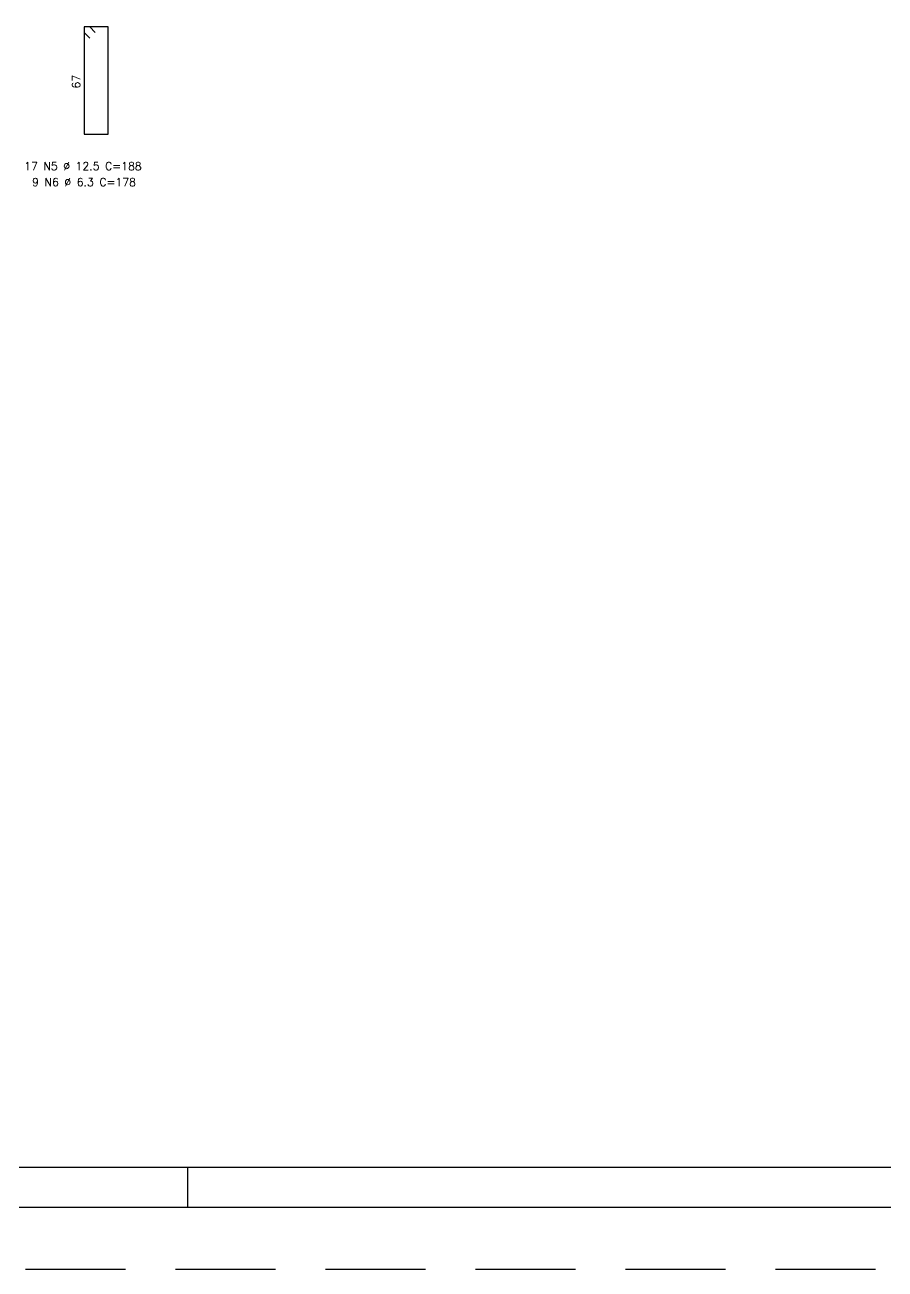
# Model space of a CAD drawing. Extents: x -1.9 to 86, y -1.2 to 61.3.
# Drawn here: x 43.03 to 64.54, y -1.19 to 29.9 of the extents above; entities that cross this region are included whole.
import ezdxf

# ---------------------------------------------------------------- set-up
doc = ezdxf.new("R2010")
doc.units = 0
doc.header["$MEASUREMENT"] = 0
doc.linetypes.add('HIDDEN', pattern=[0.375, 0.25, -0.125])
doc.layers.get('0').update_dxf_attribs({"linetype": 'CONTINUOUS'})
doc.layers.get('Defpoints').update_dxf_attribs({"linetype": 'CONTINUOUS'})
for name, color, linetype in [('ARQ_FOLHA', 7, 'CONTINUOUS'), ('PENA_03', 3, 'CONTINUOUS'), ('PENA_05', 5, 'CONTINUOUS')]:
    doc.layers.add(name, color=color, linetype=linetype)
doc.styles.get("Standard").update_dxf_attribs({"font": 'ROMANS.SHX'})

# ---------------------------------------------------------------- blocks, each defined once
blk = doc.blocks.new('FOLHA A1 - 841 X 594')
at = {"layer": 'ARQ_FOLHA', "color": 1}
blk.add_line((-370, 10), (-370, 0), dxfattribs=at)
for points in [[(-841, 0), (0, 0), (0, 594), (-841, 594)], [(-816, 10), (-10, 10), (-10, 584), (-816, 584)]]:
    blk.add_lwpolyline(points, close=True, dxfattribs=at)
at = {"layer": 'Defpoints', "color": 8, "linetype": 'HIDDEN', "ltscale": 100}
blk.add_lwpolyline([(-860.5, 609.5), (-860.5, -15.5), (19.5, -15.5), (19.5, 609.5)], close=True, dxfattribs=at)
blk = doc.blocks.new('*U23')
blk.add_blockref('FOLHA A1 - 841 X 594', (0, 0))

msp = doc.modelspace()

# ---------------------------------------------------------------- linework, layer by layer
at = {"layer": 'PENA_05', "linetype": 'Continuous'}
for p, q in [((44.653, 29.853), (44.513, 29.853)), ((44.513, 29.853), (44.513, 27.173)), ((45.113, 29.853), (44.513, 29.853)), ((44.513, 29.853), (44.513, 29.713)), ((44.513, 29.713), (44.653, 29.573)), ((44.793, 29.713), (44.653, 29.853)), ((45.113, 27.173), (45.113, 29.853)), ((44.513, 27.173), (45.113, 27.173))]:
    msp.add_line(p, q, dxfattribs=at)

# ---------------------------------------------------------------- block references
at = {"xscale": 0.09999999999999938, "yscale": 0.09999999999999938, "zscale": 0.09999999999999938}
msp.add_blockref('*U23', (84.1, 0.356), dxfattribs=at)

# ---------------------------------------------------------------- texts
at = {"layer": 'PENA_03', "linetype": 'Continuous'}
msp.add_text('67', height=0.2, rotation=90, dxfattribs=at).set_placement((44.413, 28.313))
for s, p in [('17 N5 %%c 12.5 C=188', (43.013, 26.273)), ('9 N6 %%c 6.3 C=178', (43.213, 25.873))]:
    msp.add_text(s, height=0.2, dxfattribs=at).set_placement(p)

doc.saveas('drawing.dxf')
